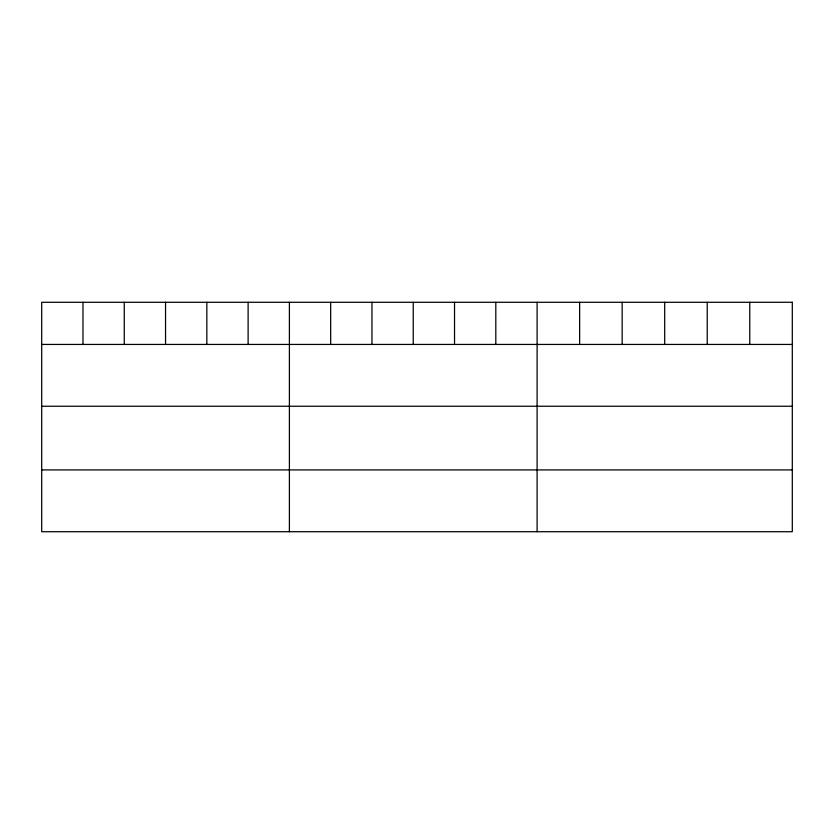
<?xml version="1.0" encoding="UTF-8"?>
<svg xmlns="http://www.w3.org/2000/svg" width="834" height="834" viewBox="0 0 834 834"><rect width="100%" height="100%" fill="white"/><g stroke="black" fill="none" stroke-linecap="round" stroke-linejoin="round"><path stroke-width="1.25" d="M41.7 344.432L792.3 344.432M41.7 406.241L792.3 406.241M41.7 469.917L792.3 469.917M749.766 302.283L749.766 344.432M707.232 302.283L707.232 344.432M664.698 302.283L664.698 344.432M622.164 302.283L622.164 344.432M579.63 302.283L579.63 344.432M537.096 302.283L537.096 531.717M495.813 302.283L495.813 344.432M454.53 302.283L454.53 344.432M413.247 302.283L413.247 344.432M371.964 302.283L371.964 344.432M330.681 302.283L330.681 344.432M289.398 302.283L289.398 531.717M248.115 302.283L248.115 344.432M206.832 302.283L206.832 344.432M165.549 302.283L165.549 344.432M124.266 302.283L124.266 344.432M82.983 302.283L82.983 344.432M792.3 302.283L41.7 302.283L41.7 531.717L792.3 531.717L792.3 302.283"/></g></svg>
